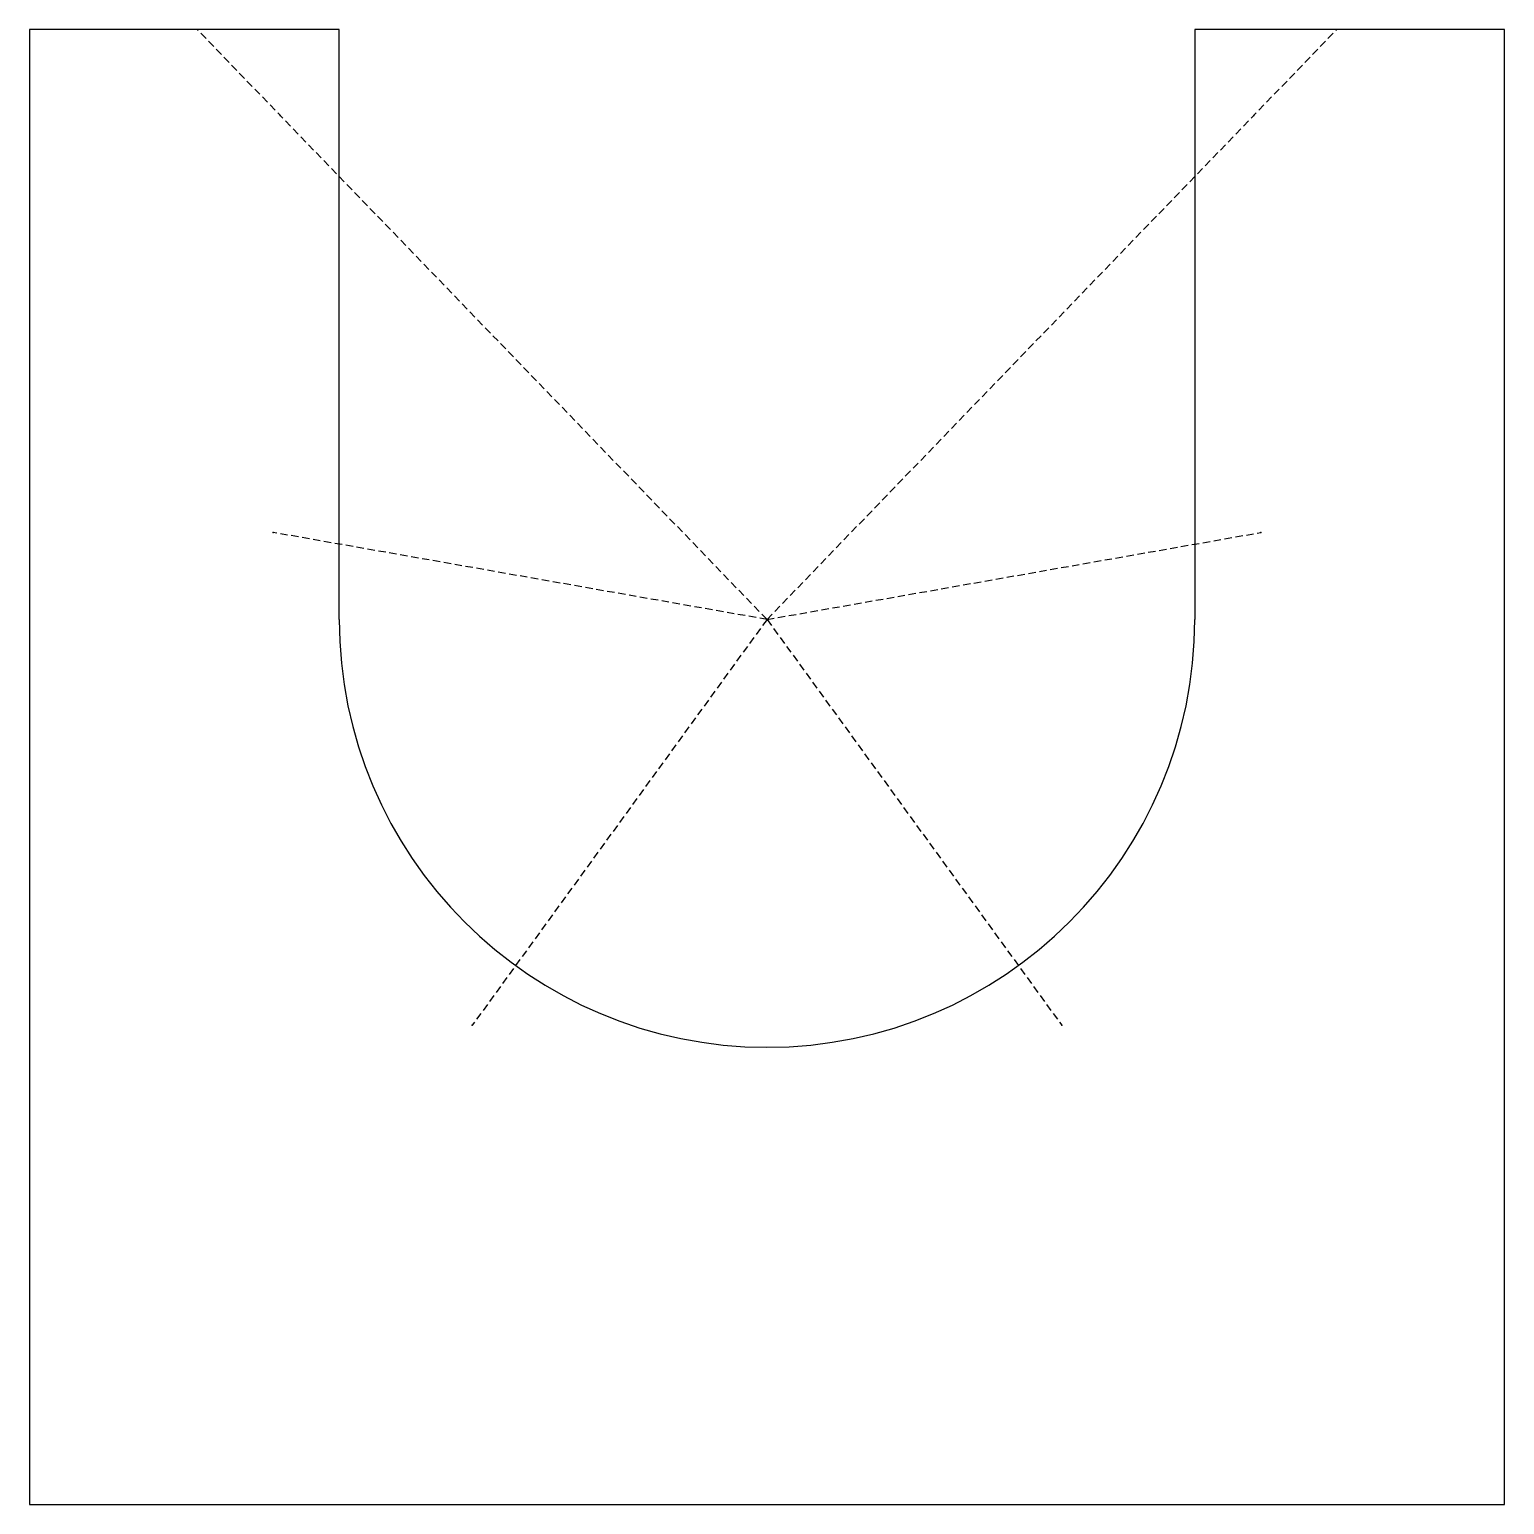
# Model space of a CAD drawing. Header units: millimetres. Extents: x -50 to 50, y -50 to 50.
import ezdxf

# ---------------------------------------------------------------- set-up
doc = ezdxf.new("R2010")
doc.units = ezdxf.units.MM
doc.linetypes.add('DASHED', pattern=[0.75, 0.5, -0.25])
doc.layers.get('0').update_dxf_attribs({"linetype": 'CONTINUOUS'})
doc.layers.add('1', color=7, linetype='DASHED')

msp = doc.modelspace()

# ---------------------------------------------------------------- linework, layer by layer
for p, q in [((-50, 50), (-50, -50)), ((-29, 50), (-50, 50)), ((-29, 10), (-29, 50)), ((50, 50), (29, 50)), ((29, 50), (29, 10)), ((50, -50), (50, 50)), ((-50, -50), (50, -50))]:
    msp.add_line(p, q)
msp.add_arc((0, 10), 29, -180, 0)
for p in [(-33, 44.17), (33, 44.17), (-33.48, 15.9), (33.48, 15.9), (-19.98, -17.51), (19.98, -17.51)]:
    msp.add_point(p)
at = {"layer": '1'}
for q in [(-38.63, 50), (38.63, 50), (-33.48, 15.9), (33.48, 15.9), (-19.98, -17.51), (19.98, -17.51)]:
    msp.add_line((0, 10), q, dxfattribs=at)

doc.saveas('drawing.dxf')
